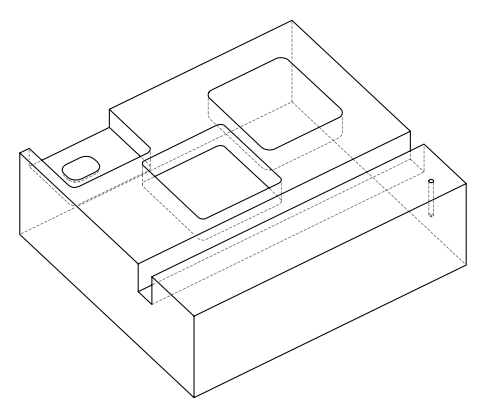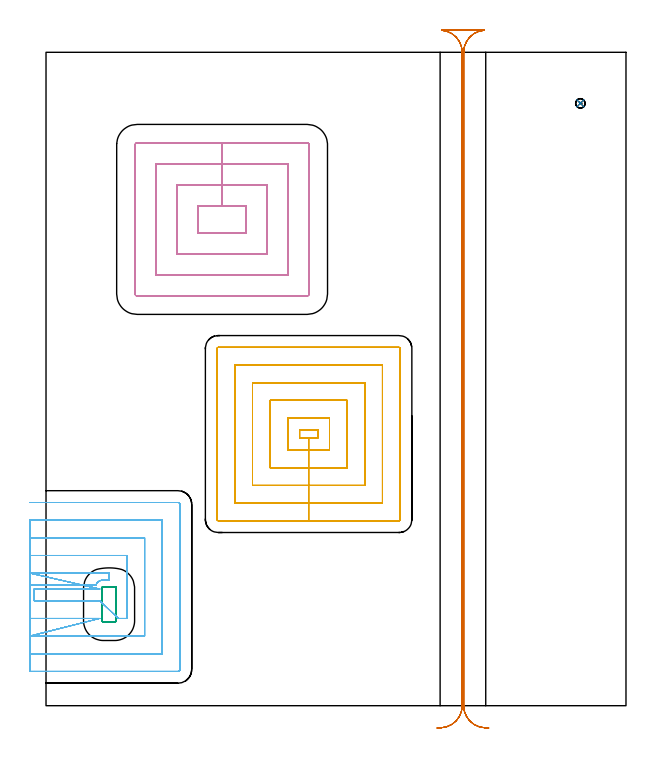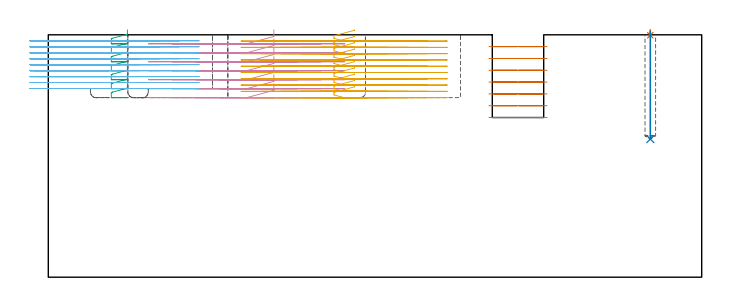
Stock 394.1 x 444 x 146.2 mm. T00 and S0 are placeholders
(PLAN: 7 operations, 4 tool changes, 97.8 min)
(1 SPOT_DRILL | STEP1POCKET | NXT0321_9005460120000 | 0.03 min | 0 mm3)
(2 DRILL_BLIND_HOLE_INTO_CENTER | STEP1POCKET | UGT0301_459 | 0.26 min | 1955 mm3)
(3 MILL_RECTANGULAR_POCKET | POCKET_RECTANGULAR_STRAIGHT | NXT0201_007 | Follow Part, ap 6.25, ae 75% | 1.86 min | 58397 mm3)
(4 MILL_RECTANGULAR_POCKET_1 | POCKET_RECTANGULAR_STRAIGHT_1 | NXT0201_007 | Follow Part, ap 6.25, ae 75% | 16.86 min | 693628 mm3)
(5 MILL_RECTANGULAR_POCKET_2 | POCKET_RECTANGULAR_STRAIGHT_2 | NXT0201_012 | Follow Part, ap 4, ae 75% | 32.17 min | 709134 mm3)
(6 MILL_SLOT | SLOT_PARTIAL_RECTANGULAR | NXT0201_012 | Follow Part, ap 4, ae 75% | 32.28 min | 368229 mm3)
(7 MILL_RECTANGULAR_SLOT | SLOT_RECTANGULAR | UGT0201_018 | Follow Part, ap 7.5, ae 75% | 14.3 min | 686812 mm3)
(TOOL NXT0321_9005460120000 | NC Spot Drill, 142deg, 12mm, Carbide, Uncoated | D12 PA142 FL30 Z2)
(TOOL UGT0301_459 | Carbide Drill 6.4 mm | D6.4 PA118 FL63 Z2)
(TOOL NXT0201_007 | ENDMILL 25mm [R216.25-25050GCK54P 1620] | D25 R3 FL54 Z5)
(TOOL NXT0201_012 | ENDMILL 16mm [2P460-1600-NA 1630] | D16 FL38 Z6)
(TOOL UGT0201_018 | End mill 30 mm | D30 FL50 Z4)
(OP 1 SPOT_DRILL)
G17 G21 G94 G90
T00 M6
G54
G17 G0 G90 X363.1 Y409.3 S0 M3
G43 Z156.2 H0
G94 G81 G98 Z145.925 F250. R149.2
G80
M5
M2
(OP 2 DRILL_BLIND_HOLE_INTO_CENTER)
G17 G21 G94 G90
T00 M6
G54
G17 G0 G90 X363.1 Y409.3 S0 M3
G43 Z156.2 H0
G94 G81 G98 Z83.3 F250. R148.2
G80
M5
M2
(OP 3 MILL_RECTANGULAR_POCKET)
G17 G21 G94 G90
T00 M6
G54
G17 G0 G90 X47.7 Y70.482 S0 M3
G43 Z156.2 H1
Z149.2
G94 G1 Y80. Z146.65 F250.
Y80.095 Z146.624
X47.641 Y80.333 Z146.558
X47.521 Y80.547 Z146.493
X47.347 Y80.721 Z146.427
X47.133 Y80.841 Z146.361
X46.895 Y80.9 Z146.295
X38.805 Z144.128
X38.567 Y80.841 Z144.062
X38.353 Y80.721 Z143.996
X38.179 Y80.547 Z143.93
X38.059 Y80.333 Z143.864
X38. Y80.095 Z143.799
Y68.85 Z140.786
Y57.7 F500.
G3 X38.9 Y56.8 R0.9
G1 X46.8
G3 X47.7 Y57.7 R0.9
G1 Y80.
G3 X46.8 Y80.9 R0.9
G1 X38.9
G3 X38. Y80. R0.9
G1 Y68.85
Y67.85
G0 X47.7 Y70.482 Z143.786
G1 Y80. Z141.235 F250.
Y80.095 Z141.21
X47.641 Y80.333 Z141.144
X47.521 Y80.547 Z141.078
X47.347 Y80.721 Z141.013
X47.133 Y80.841 Z140.947
X46.895 Y80.9 Z140.881
X38.805 Z138.713
X38.567 Y80.841 Z138.648
X38.353 Y80.721 Z138.582
X38.179 Y80.547 Z138.516
X38.059 Y80.333 Z138.45
X38. Y80.095 Z138.384
Y68.85 Z135.371
Y57.7 F500.
G3 X38.9 Y56.8 R0.9
G1 X46.8
G3 X47.7 Y57.7 R0.9
G1 Y80.
G3 X46.8 Y80.9 R0.9
G1 X38.9
G3 X38. Y80. R0.9
G1 Y68.85
Y67.85
G0 X47.7 Y70.482 Z138.371
G1 Y80. Z135.821 F250.
Y80.095 Z135.796
X47.641 Y80.333 Z135.73
X47.521 Y80.547 Z135.664
X47.347 Y80.721 Z135.598
X47.133 Y80.841 Z135.533
X46.895 Y80.9 Z135.467
X38.805 Z133.299
X38.567 Y80.841 Z133.233
X38.353 Y80.721 Z133.168
X38.179 Y80.547 Z133.102
X38.059 Y80.333 Z133.036
X38. Y80.095 Z132.97
Y68.85 Z129.957
Y57.7 F500.
G3 X38.9 Y56.8 R0.9
G1 X46.8
G3 X47.7 Y57.7 R0.9
G1 Y80.
G3 X46.8 Y80.9 R0.9
G1 X38.9
G3 X38. Y80. R0.9
G1 Y68.85
Y67.85
G0 X47.7 Y70.482 Z132.957
G1 Y80. Z130.407 F250.
Y80.095 Z130.381
X47.641 Y80.333 Z130.316
X47.521 Y80.547 Z130.25
X47.347 Y80.721 Z130.184
X47.133 Y80.841 Z130.118
X46.895 Y80.9 Z130.052
X38.805 Z127.885
X38.567 Y80.841 Z127.819
X38.353 Y80.721 Z127.753
X38.179 Y80.547 Z127.687
X38.059 Y80.333 Z127.622
X38. Y80.095 Z127.556
Y68.85 Z124.543
Y57.7 F500.
G3 X38.9 Y56.8 R0.9
G1 X46.8
G3 X47.7 Y57.7 R0.9
G1 Y80.
G3 X46.8 Y80.9 R0.9
G1 X38.9
G3 X38. Y80. R0.9
G1 Y68.85
Y67.85
G0 X47.7 Y70.482 Z127.543
G1 Y80. Z124.993 F250.
Y80.095 Z124.967
X47.641 Y80.333 Z124.901
X47.521 Y80.547 Z124.836
X47.347 Y80.721 Z124.77
X47.133 Y80.841 Z124.704
X46.895 Y80.9 Z124.638
X38.805 Z122.471
X38.567 Y80.841 Z122.405
X38.353 Y80.721 Z122.339
X38.179 Y80.547 Z122.273
X38.059 Y80.333 Z122.207
X38. Y80.095 Z122.142
Y68.85 Z119.129
Y57.7 F500.
G3 X38.9 Y56.8 R0.9
G1 X46.8
G3 X47.7 Y57.7 R0.9
G1 Y80.
G3 X46.8 Y80.9 R0.9
G1 X38.9
G3 X38. Y80. R0.9
G1 Y68.85
Y67.85
G0 X47.7 Y70.482 Z122.129
G1 Y80. Z119.578 F250.
Y80.095 Z119.553
X47.641 Y80.333 Z119.487
X47.521 Y80.547 Z119.421
X47.347 Y80.721 Z119.356
X47.133 Y80.841 Z119.29
X46.895 Y80.9 Z119.224
X38.805 Z117.056
X38.567 Y80.841 Z116.99
X38.353 Y80.721 Z116.925
X38.179 Y80.547 Z116.859
X38.059 Y80.333 Z116.793
X38. Y80.095 Z116.727
Y68.85 Z113.714
Y57.7 F500.
G3 X38.9 Y56.8 R0.9
G1 X46.8
G3 X47.7 Y57.7 R0.9
G1 Y80.
G3 X46.8 Y80.9 R0.9
G1 X38.9
G3 X38. Y80. R0.9
G1 Y68.85
Y67.85
G0 X47.7 Y70.482 Z116.714
G1 Y80. Z114.164 F250.
Y80.095 Z114.139
X47.641 Y80.333 Z114.073
X47.521 Y80.547 Z114.007
X47.347 Y80.721 Z113.941
X47.133 Y80.841 Z113.875
X46.895 Y80.9 Z113.81
X38.805 Z111.642
X38.567 Y80.841 Z111.576
X38.353 Y80.721 Z111.51
X38.179 Y80.547 Z111.445
X38.059 Y80.333 Z111.379
X38. Y80.095 Z111.313
Y68.85 Z108.3
Y57.7 F500.
G3 X38.9 Y56.8 R0.9
G1 X46.8
G3 X47.7 Y57.7 R0.9
G1 Y80.
G3 X46.8 Y80.9 R0.9
G1 X38.9
G3 X38. Y80. R0.9
G1 Y68.85
Y67.85
G0 Z156.2
M5
M2
(OP 4 MILL_RECTANGULAR_POCKET_1)
G17 G21 G94 G90
T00 M6
G54
G17 G0 G90 X136.05 Y324.748 S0 M3
G43 Z156.2 H1
Z149.2
G94 G1 Y339.75 Z145.18 F250.
X119.65 Z140.786
X103.25 F500.
Y321.15
X136.05
Y339.75
X119.65
Y354.
X89.
Y306.9
X150.3
Y354.
X119.65
Y368.25
X74.75
Y292.65
X164.55
Y368.25
X119.65
Y382.5
X61.9
G3 X60.5 Y381.1 R1.4
G1 Y279.8
G3 X61.9 Y278.4 R1.4
G1 X177.4
G3 X178.8 Y279.8 R1.4
G1 Y381.1
G3 X177.4 Y382.5 R1.4
G1 X119.65
X118.65
G0 X136.05 Y324.748 Z143.786
G1 Y339.75 Z139.766 F250.
X119.65 Z135.371
X103.25 F500.
Y321.15
X136.05
Y339.75
X119.65
Y354.
X89.
Y306.9
X150.3
Y354.
X119.65
Y368.25
X74.75
Y292.65
X164.55
Y368.25
X119.65
Y382.5
X61.9
G3 X60.5 Y381.1 R1.4
G1 Y279.8
G3 X61.9 Y278.4 R1.4
G1 X177.4
G3 X178.8 Y279.8 R1.4
G1 Y381.1
G3 X177.4 Y382.5 R1.4
G1 X119.65
X118.65
G0 X136.05 Y324.748 Z138.371
G1 Y339.75 Z134.351 F250.
X119.65 Z129.957
X103.25 F500.
Y321.15
X136.05
Y339.75
X119.65
Y354.
X89.
Y306.9
X150.3
Y354.
X119.65
Y368.25
X74.75
Y292.65
X164.55
Y368.25
X119.65
Y382.5
X61.9
G3 X60.5 Y381.1 R1.4
G1 Y279.8
G3 X61.9 Y278.4 R1.4
G1 X177.4
G3 X178.8 Y279.8 R1.4
G1 Y381.1
G3 X177.4 Y382.5 R1.4
G1 X119.65
X118.65
G0 X136.05 Y324.748 Z132.957
G1 Y339.75 Z128.937 F250.
X119.65 Z124.543
X103.25 F500.
Y321.15
X136.05
Y339.75
X119.65
Y354.
X89.
Y306.9
X150.3
Y354.
X119.65
Y368.25
X74.75
Y292.65
X164.55
Y368.25
X119.65
Y382.5
X61.9
G3 X60.5 Y381.1 R1.4
G1 Y279.8
G3 X61.9 Y278.4 R1.4
G1 X177.4
G3 X178.8 Y279.8 R1.4
G1 Y381.1
G3 X177.4 Y382.5 R1.4
G1 X119.65
X118.65
G0 X136.05 Y324.748 Z127.543
G1 Y339.75 Z123.523 F250.
X119.65 Z119.129
X103.25 F500.
Y321.15
X136.05
Y339.75
X119.65
Y354.
X89.
Y306.9
X150.3
Y354.
X119.65
Y368.25
X74.75
Y292.65
X164.55
Y368.25
X119.65
Y382.5
X61.9
G3 X60.5 Y381.1 R1.4
G1 Y279.8
G3 X61.9 Y278.4 R1.4
G1 X177.4
G3 X178.8 Y279.8 R1.4
G1 Y381.1
G3 X177.4 Y382.5 R1.4
G1 X119.65
X118.65
G0 X136.05 Y324.748 Z122.129
G1 Y339.75 Z118.109 F250.
X119.65 Z113.714
X103.25 F500.
Y321.15
X136.05
Y339.75
X119.65
Y354.
X89.
Y306.9
X150.3
Y354.
X119.65
Y368.25
X74.75
Y292.65
X164.55
Y368.25
X119.65
Y382.5
X61.9
G3 X60.5 Y381.1 R1.4
G1 Y279.8
G3 X61.9 Y278.4 R1.4
G1 X177.4
G3 X178.8 Y279.8 R1.4
G1 Y381.1
G3 X177.4 Y382.5 R1.4
G1 X119.65
X118.65
G0 X136.05 Y324.748 Z116.714
G1 Y339.75 Z112.694 F250.
X119.65 Z108.3
X103.25 F500.
Y321.15
X136.05
Y339.75
X119.65
Y354.
X89.
Y306.9
X150.3
Y354.
X119.65
Y368.25
X74.75
Y292.65
X164.55
Y368.25
X119.65
Y382.5
X61.9
G3 X60.5 Y381.1 R1.4
G1 Y279.8
G3 X61.9 Y278.4 R1.4
G1 X177.4
G3 X178.8 Y279.8 R1.4
G1 Y381.1
G3 X177.4 Y382.5 R1.4
G1 X119.65
X118.65
G0 Z156.2
M5
M2
(OP 5 MILL_RECTANGULAR_POCKET_2)
G17 G21 G94 G90
T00 M6
G54
G17 G0 G90 X184.6 Y186.409 S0 M3
G43 Z156.2 H1
Z149.2
G94 G1 Y187.5 Z148.908 F250.
X172.3 Z145.612
Y181.7 Z144.058
X178.45 Z142.41
X184.6 F500.
Y187.5
X172.3
Y181.7
X178.45
Y173.7
X192.6
Y195.5
X164.3
Y173.7
X178.45
Y161.7
X204.6
Y207.5
X152.3
Y161.7
X178.45
Y149.7
X216.6
Y219.5
X140.3
Y149.7
X178.45
Y137.7
X228.6
Y231.5
X128.3
Y137.7
X178.45
Y125.7
X239.9
G3 X240.6 Y126.4 R0.7
G1 Y242.8
G3 X239.9 Y243.5 R0.7
G1 X117.
G3 X116.3 Y242.8 R0.7
G1 Y126.4
G3 X117. Y125.7 R0.7
G1 X178.45
X179.45
G0 X184.6 Y186.409 Z145.41
G1 Y187.5 Z145.118 F250.
X172.3 Z141.822
Y181.7 Z140.268
X178.45 Z138.62
X184.6 F500.
Y187.5
X172.3
Y181.7
X178.45
Y173.7
X192.6
Y195.5
X164.3
Y173.7
X178.45
Y161.7
X204.6
Y207.5
X152.3
Y161.7
X178.45
Y149.7
X216.6
Y219.5
X140.3
Y149.7
X178.45
Y137.7
X228.6
Y231.5
X128.3
Y137.7
X178.45
Y125.7
X239.9
G3 X240.6 Y126.4 R0.7
G1 Y242.8
G3 X239.9 Y243.5 R0.7
G1 X117.
G3 X116.3 Y242.8 R0.7
G1 Y126.4
G3 X117. Y125.7 R0.7
G1 X178.45
X179.45
G0 X184.6 Y186.409 Z141.62
G1 Y187.5 Z141.328 F250.
X172.3 Z138.032
Y181.7 Z136.478
X178.45 Z134.83
X184.6 F500.
Y187.5
X172.3
Y181.7
X178.45
Y173.7
X192.6
Y195.5
X164.3
Y173.7
X178.45
Y161.7
X204.6
Y207.5
X152.3
Y161.7
X178.45
Y149.7
X216.6
Y219.5
X140.3
Y149.7
X178.45
Y137.7
X228.6
Y231.5
X128.3
Y137.7
X178.45
Y125.7
X239.9
G3 X240.6 Y126.4 R0.7
G1 Y242.8
G3 X239.9 Y243.5 R0.7
G1 X117.
G3 X116.3 Y242.8 R0.7
G1 Y126.4
G3 X117. Y125.7 R0.7
G1 X178.45
X179.45
G0 X184.6 Y186.409 Z137.83
G1 Y187.5 Z137.538 F250.
X172.3 Z134.242
Y181.7 Z132.688
X178.45 Z131.04
X184.6 F500.
Y187.5
X172.3
Y181.7
X178.45
Y173.7
X192.6
Y195.5
X164.3
Y173.7
X178.45
Y161.7
X204.6
Y207.5
X152.3
Y161.7
X178.45
Y149.7
X216.6
Y219.5
X140.3
Y149.7
X178.45
Y137.7
X228.6
Y231.5
X128.3
Y137.7
X178.45
Y125.7
X239.9
G3 X240.6 Y126.4 R0.7
G1 Y242.8
G3 X239.9 Y243.5 R0.7
G1 X117.
G3 X116.3 Y242.8 R0.7
G1 Y126.4
G3 X117. Y125.7 R0.7
G1 X178.45
X179.45
G0 X184.6 Y186.409 Z134.04
G1 Y187.5 Z133.748 F250.
X172.3 Z130.452
Y181.7 Z128.898
X178.45 Z127.25
X184.6 F500.
Y187.5
X172.3
Y181.7
X178.45
Y173.7
X192.6
Y195.5
X164.3
Y173.7
X178.45
Y161.7
X204.6
Y207.5
X152.3
Y161.7
X178.45
Y149.7
X216.6
Y219.5
X140.3
Y149.7
X178.45
Y137.7
X228.6
Y231.5
X128.3
Y137.7
X178.45
Y125.7
X239.9
G3 X240.6 Y126.4 R0.7
G1 Y242.8
G3 X239.9 Y243.5 R0.7
G1 X117.
G3 X116.3 Y242.8 R0.7
G1 Y126.4
G3 X117. Y125.7 R0.7
G1 X178.45
X179.45
G0 X184.6 Y186.409 Z130.25
G1 Y187.5 Z129.958 F250.
X172.3 Z126.662
Y181.7 Z125.108
X178.45 Z123.46
X184.6 F500.
Y187.5
X172.3
Y181.7
X178.45
Y173.7
X192.6
Y195.5
X164.3
Y173.7
X178.45
Y161.7
X204.6
Y207.5
X152.3
Y161.7
X178.45
Y149.7
X216.6
Y219.5
X140.3
Y149.7
X178.45
Y137.7
X228.6
Y231.5
X128.3
Y137.7
X178.45
Y125.7
X239.9
G3 X240.6 Y126.4 R0.7
G1 Y242.8
G3 X239.9 Y243.5 R0.7
G1 X117.
G3 X116.3 Y242.8 R0.7
G1 Y126.4
G3 X117. Y125.7 R0.7
G1 X178.45
X179.45
G0 X184.6 Y186.409 Z126.46
G1 Y187.5 Z126.168 F250.
X172.3 Z122.872
Y181.7 Z121.318
X178.45 Z119.67
X184.6 F500.
Y187.5
X172.3
Y181.7
X178.45
Y173.7
X192.6
Y195.5
X164.3
Y173.7
X178.45
Y161.7
X204.6
Y207.5
X152.3
Y161.7
X178.45
Y149.7
X216.6
Y219.5
X140.3
Y149.7
X178.45
Y137.7
X228.6
Y231.5
X128.3
Y137.7
X178.45
Y125.7
X239.9
G3 X240.6 Y126.4 R0.7
G1 Y242.8
G3 X239.9 Y243.5 R0.7
G1 X117.
G3 X116.3 Y242.8 R0.7
G1 Y126.4
G3 X117. Y125.7 R0.7
G1 X178.45
X179.45
G0 X184.6 Y186.409 Z122.67
G1 Y187.5 Z122.378 F250.
X172.3 Z119.082
Y181.7 Z117.528
X178.45 Z115.88
X184.6 F500.
Y187.5
X172.3
Y181.7
X178.45
Y173.7
X192.6
Y195.5
X164.3
Y173.7
X178.45
Y161.7
X204.6
Y207.5
X152.3
Y161.7
X178.45
Y149.7
X216.6
Y219.5
X140.3
Y149.7
X178.45
Y137.7
X228.6
Y231.5
X128.3
Y137.7
X178.45
Y125.7
X239.9
G3 X240.6 Y126.4 R0.7
G1 Y242.8
G3 X239.9 Y243.5 R0.7
G1 X117.
G3 X116.3 Y242.8 R0.7
G1 Y126.4
G3 X117. Y125.7 R0.7
G1 X178.45
X179.45
G0 X184.6 Y186.409 Z118.88
G1 Y187.5 Z118.588 F250.
X172.3 Z115.292
Y181.7 Z113.738
X178.45 Z112.09
X184.6 F500.
Y187.5
X172.3
Y181.7
X178.45
Y173.7
X192.6
Y195.5
X164.3
Y173.7
X178.45
Y161.7
X204.6
Y207.5
X152.3
Y161.7
X178.45
Y149.7
X216.6
Y219.5
X140.3
Y149.7
X178.45
Y137.7
X228.6
Y231.5
X128.3
Y137.7
X178.45
Y125.7
X239.9
G3 X240.6 Y126.4 R0.7
G1 Y242.8
G3 X239.9 Y243.5 R0.7
G1 X117.
G3 X116.3 Y242.8 R0.7
G1 Y126.4
G3 X117. Y125.7 R0.7
G1 X178.45
X179.45
G0 X184.6 Y186.409 Z115.09
G1 Y187.5 Z114.798 F250.
X172.3 Z111.502
Y181.7 Z109.948
X178.45 Z108.3
X184.6 F500.
Y187.5
X172.3
Y181.7
X178.45
Y173.7
X192.6
Y195.5
X164.3
Y173.7
X178.45
Y161.7
X204.6
Y207.5
X152.3
Y161.7
X178.45
Y149.7
X216.6
Y219.5
X140.3
Y149.7
X178.45
Y137.7
X228.6
Y231.5
X128.3
Y137.7
X178.45
Y125.7
X239.9
G3 X240.6 Y126.4 R0.7
G1 Y242.8
G3 X239.9 Y243.5 R0.7
G1 X117.
G3 X116.3 Y242.8 R0.7
G1 Y126.4
G3 X117. Y125.7 R0.7
G1 X178.45
X179.45
G0 Z156.2
M5
M2
(OP 6 MILL_SLOT)
G17 G21 G94 G90
T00 M6
G54
G17 G0 G90 X-11. Y82.1 S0 M3
G43 Z156.2 H1
Z142.6
G94 G1 X-8. F250.
X33.936 F500.
G2 X34.99 Y83.72 R5.538
X36.423 Y84.794 R5.677
G1 X36.46 Y84.812
G2 X37.557 Y85.226 R5.509
X39.052 Y85.4 R5.511
G1 X43.
Y90.1
X-8.
X-11. F250.
X36.5 Y79.3 F500.
X33.5 F250.
X-8. F500.
Y71.3
X33.5
X36.5 F250.
X49.199 Y59.3 F500.
X52.199 F250.
X55. F500.
Y102.1
X-8.
X-11. F250.
Y59.3
X-8.
X33.5 F500.
X36.5 F250.
X-11. Y47.3 F500.
X-8. F250.
X67. F500.
Y114.1
X-8.
X-11. F250.
Y35.3
X-8.
X79. F500.
Y126.1
X-8.
X-11. F250.
Y23.3
X-8.
X89.7 F500.
G3 X91. Y24.6 R1.3
G1 Y136.8
G3 X89.7 Y138.1 R1.3
G1 X-8.
X-11. F250.
G0 Y82.1 Z139.
G1 X-8.
X33.936 F500.
G2 X34.98 Y83.71 R5.538
X36.46 Y84.812 R5.513
X36.864 Y84.996 R5.509
X39.052 Y85.4 R5.515
G1 X43.
Y90.1
X-8.
X-11. F250.
X36.5 Y79.3 F500.
X33.5 F250.
X-8. F500.
Y71.3
X33.5
X36.5 F250.
X49.199 Y59.3 F500.
X52.199 F250.
X55. F500.
Y102.1
X-8.
X-11. F250.
Y59.3
X-8.
X33.5 F500.
X36.5 F250.
X-11. Y47.3 F500.
X-8. F250.
X67. F500.
Y114.1
X-8.
X-11. F250.
Y35.3
X-8.
X79. F500.
Y126.1
X-8.
X-11. F250.
Y23.3
X-8.
X89.7 F500.
G3 X91. Y24.6 R1.3
G1 Y136.8
G3 X89.7 Y138.1 R1.3
G1 X-8.
X-11. F250.
G0 Y82.1 Z135.4
G1 X-8.
X33.935 F500.
G2 X34.589 Y83.248 R5.563
X34.976 Y83.706 R5.167
X36.453 Y84.809 R5.677
X39.052 Y85.4 R5.515
G1 X43.
Y90.1
X-8.
X-11. F250.
X36.5 Y79.3 F500.
X33.5 F250.
X-8. F500.
Y71.3
X33.5
X36.5 F250.
X49.2 Y59.3 F500.
X52.2 F250.
X55. F500.
Y102.1
X-8.
X-11. F250.
Y59.3
X-8.
X33.5 F500.
X36.5 F250.
X-11. Y47.3 F500.
X-8. F250.
X67. F500.
Y114.1
X-8.
X-11. F250.
Y35.3
X-8.
X79. F500.
Y126.1
X-8.
X-11. F250.
Y23.3
X-8.
X89.7 F500.
G3 X91. Y24.6 R1.3
G1 Y136.8
G3 X89.7 Y138.1 R1.3
G1 X-8.
X-11. F250.
G0 Y82.1 Z131.8
G1 X-8.
X33.935 F500.
G2 X34.777 Y83.489 R5.563
X36.453 Y84.809 R5.677
X39.052 Y85.4 R5.511
G1 X43.
Y90.1
X-8.
X-11. F250.
X36.5 Y79.3 F500.
X33.5 F250.
X-8. F500.
Y71.3
X33.5
X36.5 F250.
X49.2 Y59.3 F500.
X52.2 F250.
X55. F500.
Y102.1
X-8.
X-11. F250.
Y59.3
X-8.
X33.5 F500.
X36.5 F250.
X-11. Y47.3 F500.
X-8. F250.
X67. F500.
Y114.1
X-8.
X-11. F250.
Y35.3
X-8.
X79. F500.
Y126.1
X-8.
X-11. F250.
Y23.3
X-8.
X89.7 F500.
G3 X91. Y24.6 R1.3
G1 Y136.8
G3 X89.7 Y138.1 R1.3
G1 X-8.
X-11. F250.
G0 Y82.1 Z128.2
G1 X-8.
X33.935 F500.
G2 X34.776 Y83.487 R5.566
X35.22 Y83.945 R5.732
X36.265 Y84.707 R5.677
X37.513 Y85.214 R5.478
X39.052 Y85.4 R5.511
G1 X43.
Y90.1
X-8.
X-11. F250.
X36.5 Y79.3 F500.
X33.5 F250.
X-8. F500.
Y71.3
X33.5
X36.5 F250.
X49.199 Y59.3 F500.
X52.199 F250.
X55. F500.
Y102.1
X-8.
X-11. F250.
Y59.3
X-8.
X33.5 F500.
X36.5 F250.
X-11. Y47.3 F500.
X-8. F250.
X67. F500.
Y114.1
X-8.
X-11. F250.
Y35.3
X-8.
X79. F500.
Y126.1
X-8.
X-11. F250.
Y23.3
X-8.
X89.7 F500.
G3 X91. Y24.6 R1.3
G1 Y136.8
G3 X89.7 Y138.1 R1.3
G1 X-8.
X-11. F250.
G0 Y82.1 Z124.6
G1 X-8.
X33.935 F500.
X34.005 Y82.259
G2 X34.594 Y83.254 R5.566
X34.963 Y83.692 R5.166
X36.015 Y84.559 R5.732
G1 X36.096 Y84.609
G2 X36.952 Y85.03 R5.478
X39.051 Y85.4 R5.547
G1 X43.
Y90.1
X-8.
X-11. F250.
X36.5 Y79.3 F500.
X33.5 F250.
X-8. F500.
Y71.3
X33.5
X36.5 F250.
X49.199 Y59.3 F500.
X52.199 F250.
X55. F500.
Y102.1
X-8.
X-11. F250.
Y59.3
X-8.
X33.5 F500.
X36.5 F250.
X-11. Y47.3 F500.
X-8. F250.
X67. F500.
Y114.1
X-8.
X-11. F250.
Y35.3
X-8.
X79. F500.
Y126.1
X-8.
X-11. F250.
Y23.3
X-8.
X89.7 F500.
G3 X91. Y24.6 R1.3
G1 Y136.8
G3 X89.7 Y138.1 R1.3
G1 X-8.
X-11. F250.
G0 Y82.1 Z121.
G1 X-8.
X33.935 F500.
G2 X34.644 Y83.32 R5.678
X34.976 Y83.706 R5.166
X36.051 Y84.581 R5.711
X36.623 Y84.891 R5.355
X37.828 Y85.287 R5.547
X38.372 Y85.368 R5.355
G1 X39.051 Y85.4
X43.
Y90.1
X-8.
X-11. F250.
X36.5 Y79.3 F500.
X33.5 F250.
X-8. F500.
Y71.3
X33.5
X36.5 F250.
X49.2 Y59.3 F500.
X52.2 F250.
X55. F500.
Y102.1
X-8.
X-11. F250.
Y59.3
X-8.
X33.5 F500.
X36.5 F250.
X-11. Y47.3 F500.
X-8. F250.
X67. F500.
Y114.1
X-8.
X-11. F250.
Y35.3
X-8.
X79. F500.
Y126.1
X-8.
X-11. F250.
Y23.3
X-8.
X89.7 F500.
G3 X91. Y24.6 R1.3
G1 Y136.8
G3 X89.7 Y138.1 R1.3
G1 X-8.
X-11. F250.
G0 Y82.1 Z117.4
G1 X-8.
X33.935 F500.
G2 X34.503 Y83.127 R5.678
X35.07 Y83.801 R5.473
X36.005 Y84.552 R5.711
X36.223 Y84.684 R5.569
X36.538 Y84.851 R5.355
X38.305 Y85.361 R5.575
G1 X38.372 Y85.368
X38.505 Y85.381
X38.613 Y85.388
X39.051 Y85.4
X43.
Y90.1
X-8.
X-11. F250.
X36.5 Y79.3 F500.
X33.5 F250.
X-8. F500.
Y71.3
X33.5
X36.5 F250.
X49.2 Y59.3 F500.
X52.2 F250.
X55. F500.
Y102.1
X-8.
X-11. F250.
Y59.3
X-8.
X33.5 F500.
X36.5 F250.
X-11. Y47.3 F500.
X-8. F250.
X67. F500.
Y114.1
X-8.
X-11. F250.
Y35.3
X-8.
X79. F500.
Y126.1
X-8.
X-11. F250.
Y23.3
X-8.
X89.7 F500.
G3 X91. Y24.6 R1.3
G1 Y136.8
G3 X89.7 Y138.1 R1.3
G1 X-8.
X-11. F250.
G0 Y82.1 Z113.8
G1 X-8.
X33.942 F500.
G2 X34.947 Y83.639 R4.608
G1 X35.195 Y83.888
X35.43 Y84.112
X35.65 Y84.3
G2 X37.492 Y85.18 R4.95
G1 X38.012 Y85.309
X38.248 Y85.349
X38.601 Y85.385
X39.078 Y85.4
X43.
Y90.1
X-8.
X-11. F250.
X36.5 Y79.3 F500.
X33.5 F250.
X-8. F500.
Y71.3
X33.5
X36.5 F250.
X49.2 Y59.3 F500.
X52.2 F250.
X55. F500.
Y102.1
X-8.
X-11. F250.
Y59.3
X-8.
X33.5 F500.
X36.5 F250.
X-11. Y47.3 F500.
X-8. F250.
X67. F500.
Y114.1
X-8.
X-11. F250.
Y35.3
X-8.
X79. F500.
Y126.1
X-8.
X-11. F250.
Y23.3
X-8.
X89.7 F500.
G3 X91. Y24.6 R1.3
G1 Y136.8
G3 X89.7 Y138.1 R1.3
G1 X-8.
X-11. F250.
G0 Z156.2
M5
M2
(OP 7 MILL_RECTANGULAR_SLOT)
G17 G21 G94 G90
T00 M6
G54
G17 G0 G90 X300.846 Y-15.16 S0 M3
G43 Z156.2 H0
Z139.071
G94 G1 X297.852 Y-14.97 F250.
G2 X283.8 Y0. R15. F500.
G1 Y444.
G2 X297.852 Y458.97 R15.
G1 Y459.
X268.748
Y458.97
G2 X282.8 Y444. R15.
G1 Y0.
G2 X268.748 Y-14.97 R15.
G1 X265.754 Y-15.16 F250.
G0 X300.846 Z131.943
G1 X297.852 Y-14.97
G2 X283.8 Y0. R15. F500.
G1 Y444.
G2 X297.852 Y458.97 R15.
G1 Y459.
X268.748
Y458.97
G2 X282.8 Y444. R15.
G1 Y0.
G2 X268.748 Y-14.97 R15.
G1 X265.754 Y-15.16 F250.
G0 X300.846 Z124.814
G1 X297.852 Y-14.97
G2 X283.8 Y0. R15. F500.
G1 Y444.
G2 X297.852 Y458.97 R15.
G1 Y459.
X268.748
Y458.97
G2 X282.8 Y444. R15.
G1 Y0.
G2 X268.748 Y-14.97 R15.
G1 X265.754 Y-15.16 F250.
G0 X300.846 Z117.686
G1 X297.852 Y-14.97
G2 X283.8 Y0. R15. F500.
G1 Y444.
G2 X297.852 Y458.97 R15.
G1 Y459.
X268.748
Y458.97
G2 X282.8 Y444. R15.
G1 Y0.
G2 X268.748 Y-14.97 R15.
G1 X265.754 Y-15.16 F250.
G0 X300.846 Z110.557
G1 X297.852 Y-14.97
G2 X283.8 Y0. R15. F500.
G1 Y444.
G2 X297.852 Y458.97 R15.
G1 Y459.
X268.748
Y458.97
G2 X282.8 Y444. R15.
G1 Y0.
G2 X268.748 Y-14.97 R15.
G1 X265.754 Y-15.16 F250.
G0 X300.846 Z103.429
G1 X297.852 Y-14.97
G2 X283.8 Y0. R15. F500.
G1 Y444.
G2 X297.852 Y458.97 R15.
G1 Y459.
X268.748
Y458.97
G2 X282.8 Y444. R15.
G1 Y0.
G2 X268.748 Y-14.97 R15.
G1 X265.754 Y-15.16 F250.
G0 X300.846 Z96.3
G1 X297.852 Y-14.97
G2 X283.8 Y0. R15. F500.
G1 Y444.
G2 X297.852 Y458.97 R15.
G1 Y459.
X268.748
Y458.97
G2 X282.8 Y444. R15.
G1 Y0.
G2 X268.748 Y-14.97 R15.
G1 X265.754 Y-15.16 F250.
G0 Z156.2
M5
M2
